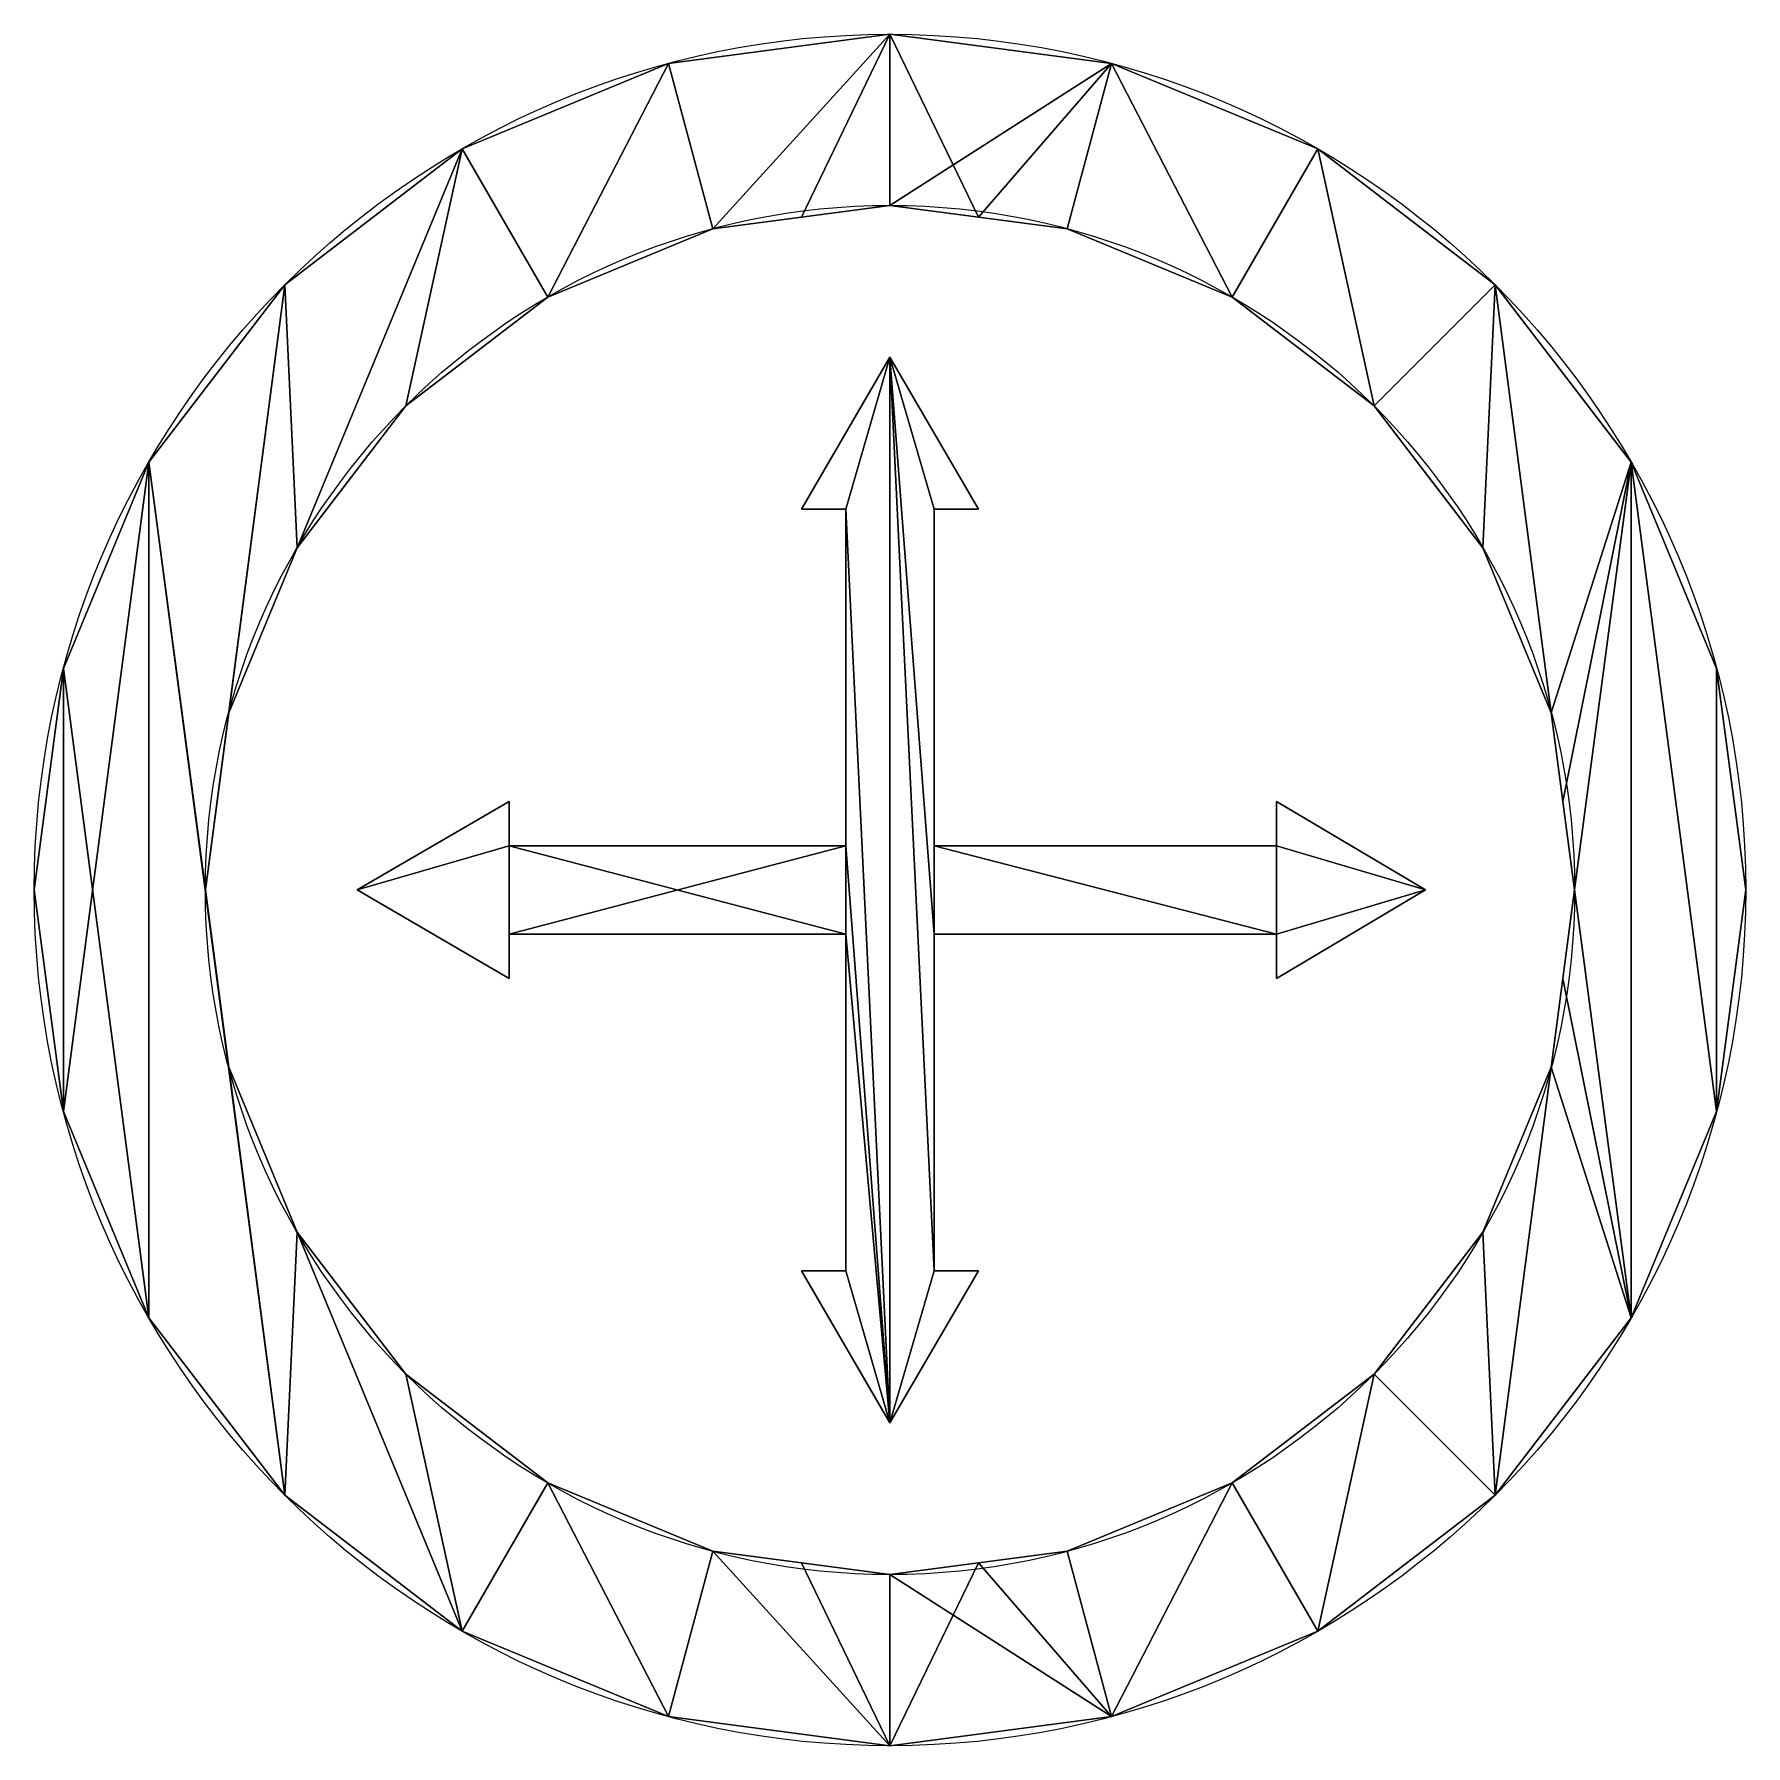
# Model space of a CAD drawing. Extents: x -2.1 to 1.9, y -1.79 to 2.21.
import ezdxf

# ---------------------------------------------------------------- set-up
doc = ezdxf.new("R2010")
doc.units = 0
doc.layers.get('0').update_dxf_attribs({"color": 13, "linetype": 'CONTINUOUS'})

msp = doc.modelspace()

# ---------------------------------------------------------------- linework, layer by layer
for p, q in [((-0.1016, 2.2098), (-0.1016, 2.2098, 0.3)), ((-0.6192, 2.1416), (-0.6192, 2.1416, 0.3)), ((0.4161, 2.1416), (0.4161, 2.1416, 0.3)), ((-1.1016, 1.9418), (-1.1016, 1.9418, 0.3)), ((0.8984, 1.9418), (0.8984, 1.9418, 0.3)), ((-0.1016, 1.8098, 0.3), (-0.1016, 1.8098)), ((-0.3086, 1.7825, 0.3), (-0.3086, 1.7825)), ((0.1055, 1.7825, 0.3), (0.1055, 1.7825)), ((-0.5157, 1.7553, 0.3), (-0.5157, 1.7553)), ((0.3125, 1.7553, 0.3), (0.3125, 1.7553)), ((-1.5158, 1.624), (-1.5158, 1.624, 0.3)), ((1.3126, 1.624), (1.3126, 1.624, 0.3)), ((-0.9016, 1.5954, 0.3), (-0.9016, 1.5954)), ((0.6984, 1.5954, 0.3), (0.6984, 1.5954)), ((-0.1016, 1.4547, 0.3), (-0.3086, 1.0997, 0.3)), ((-0.1016, 1.4547), (-0.3086, 1.0997)), ((0.1055, 1.0997, 0.3), (-0.1016, 1.4547, 0.3)), ((0.1055, 1.0997), (-0.1016, 1.4547)), ((-0.1016, 1.4547, 0.3), (-0.1016, 1.4547)), ((-1.2329, 1.3412, 0.3), (-1.2329, 1.3412)), ((1.0298, 1.3412, 0.3), (1.0298, 1.3412)), ((-1.8336, 1.2098), (-1.8336, 1.2098, 0.3)), ((1.6305, 1.2098), (1.6305, 1.2098, 0.3)), ((-0.3086, 1.0997, 0.3), (-0.2051, 1.0997, 0.3)), ((-0.3086, 1.0997), (-0.2051, 1.0997)), ((-0.3086, 1.0997, 0.3), (-0.3086, 1.0997)), ((-0.2051, 1.0997, 0.3), (-0.2051, 0.3133, 0.3)), ((-0.2051, 1.0997), (-0.2051, 0.3133)), ((-0.2051, 1.0997, 0.3), (-0.2051, 1.0997)), ((0.002, 1.0997, 0.3), (0.1055, 1.0997, 0.3)), ((0.002, 0.3133, 0.3), (0.002, 1.0997, 0.3)), ((0.002, 1.0997), (0.1055, 1.0997)), ((0.002, 0.3133), (0.002, 1.0997)), ((0.002, 1.0997, 0.3), (0.002, 1.0997)), ((0.1055, 1.0997, 0.3), (0.1055, 1.0997)), ((-1.4872, 1.0098, 0.3), (-1.4872, 1.0098)), ((1.2841, 1.0098, 0.3), (1.2841, 1.0098)), ((-2.0334, 0.7274), (-2.0334, 0.7274, 0.3)), ((1.8303, 0.7274), (1.8303, 0.7274, 0.3)), ((-1.647, 0.6239, 0.3), (-1.647, 0.6239)), ((1.4439, 0.6239, 0.3), (1.4439, 0.6239)), ((-1.6743, 0.4168, 0.3), (-1.6743, 0.4168)), ((-1.3465, 0.2098, 0.3), (-0.9915, 0.4168, 0.3)), ((-1.3465, 0.2098), (-0.9915, 0.4168)), ((-0.9915, 0.4168, 0.3), (-0.9915, 0.3133, 0.3)), ((-0.9915, 0.4168), (-0.9915, 0.3133)), ((-0.9915, 0.4168, 0.3), (-0.9915, 0.4168)), ((1.1502, 0.2098, 0.3), (0.802, 0.4168, 0.3)), ((0.802, 0.3133, 0.3), (0.802, 0.4168, 0.3)), ((0.802, 0.3133), (0.802, 0.4168)), ((1.1502, 0.2098), (0.802, 0.4168)), ((0.802, 0.4168, 0.3), (0.802, 0.4168)), ((1.4712, 0.4168, 0.3), (1.4712, 0.4168)), ((-0.9915, 0.3133, 0.3), (-0.2051, 0.3133, 0.3)), ((-0.9915, 0.3133), (-0.2051, 0.3133)), ((-0.9915, 0.3133, 0.3), (-0.9915, 0.3133)), ((-0.2051, 0.3133, 0.3), (-0.2051, 0.3133)), ((0.002, 0.3133, 0.3), (0.802, 0.3133, 0.3)), ((0.002, 0.3133), (0.802, 0.3133)), ((0.002, 0.3133, 0.3), (0.002, 0.3133)), ((0.802, 0.3133, 0.3), (0.802, 0.3133)), ((-2.1016, 0.2098), (-2.1016, 0.2098, 0.3)), ((-1.7016, 0.2098, 0.3), (-1.7016, 0.2098)), ((-1.3465, 0.2098, 0.3), (-0.9915, 0.0027, 0.3)), ((-1.3465, 0.2098), (-0.9915, 0.0027)), ((-1.3465, 0.2098, 0.3), (-1.3465, 0.2098)), ((0.802, 0.0027, 0.3), (1.1502, 0.2098, 0.3)), ((0.802, 0.0027), (1.1502, 0.2098)), ((1.1502, 0.2098, 0.3), (1.1502, 0.2098)), ((1.4984, 0.2098, 0.3), (1.4984, 0.2098)), ((1.8984, 0.2098), (1.8984, 0.2098, 0.3)), ((-0.9915, 0.1063, 0.3), (-0.9915, 0.0027, 0.3)), ((-0.2051, 0.1063, 0.3), (-0.9915, 0.1063, 0.3)), ((-0.2051, 0.1063), (-0.9915, 0.1063)), ((-0.9915, 0.1063), (-0.9915, 0.0027)), ((-0.9915, 0.1063, 0.3), (-0.9915, 0.1063)), ((-0.2051, 0.1063, 0.3), (-0.2051, -0.6801, 0.3)), ((-0.2051, 0.1063), (-0.2051, -0.6801)), ((-0.2051, 0.1063, 0.3), (-0.2051, 0.1063)), ((0.802, 0.1063, 0.3), (0.002, 0.1063, 0.3)), ((0.002, -0.6801, 0.3), (0.002, 0.1063, 0.3)), ((0.802, 0.1063), (0.002, 0.1063)), ((0.002, -0.6801), (0.002, 0.1063)), ((0.002, 0.1063, 0.3), (0.002, 0.1063)), ((0.802, 0.1063, 0.3), (0.802, 0.0027, 0.3)), ((0.802, 0.1063), (0.802, 0.0027)), ((0.802, 0.1063, 0.3), (0.802, 0.1063)), ((-1.6743, 0.0027, 0.3), (-1.6743, 0.0027)), ((-0.9915, 0.0027, 0.3), (-0.9915, 0.0027)), ((0.802, 0.0027, 0.3), (0.802, 0.0027)), ((1.4712, 0.0027, 0.3), (1.4712, 0.0027)), ((-1.647, -0.2043, 0.3), (-1.647, -0.2043)), ((1.4439, -0.2043, 0.3), (1.4439, -0.2043)), ((-2.0334, -0.3078), (-2.0334, -0.3078, 0.3)), ((1.8303, -0.3078), (1.8303, -0.3078, 0.3)), ((-1.4872, -0.5902, 0.3), (-1.4872, -0.5902)), ((1.2841, -0.5902, 0.3), (1.2841, -0.5902)), ((-0.3086, -0.6801, 0.3), (-0.2051, -0.6801, 0.3)), ((-0.3086, -0.6801, 0.3), (-0.1016, -1.0352, 0.3)), ((-0.3086, -0.6801), (-0.1016, -1.0352)), ((-0.3086, -0.6801), (-0.2051, -0.6801)), ((-0.3086, -0.6801, 0.3), (-0.3086, -0.6801)), ((-0.2051, -0.6801, 0.3), (-0.2051, -0.6801)), ((0.1055, -0.6801, 0.3), (-0.1016, -1.0352, 0.3)), ((0.1055, -0.6801), (-0.1016, -1.0352)), ((0.002, -0.6801, 0.3), (0.1055, -0.6801, 0.3)), ((0.002, -0.6801), (0.1055, -0.6801)), ((0.002, -0.6801, 0.3), (0.002, -0.6801)), ((0.1055, -0.6801, 0.3), (0.1055, -0.6801)), ((-1.8336, -0.7902), (-1.8336, -0.7902, 0.3)), ((1.6305, -0.7902), (1.6305, -0.7902, 0.3)), ((-1.2329, -0.9216, 0.3), (-1.2329, -0.9216)), ((1.0298, -0.9216, 0.3), (1.0298, -0.9216)), ((-0.1016, -1.0352, 0.3), (-0.1016, -1.0352)), ((-0.9016, -1.1758, 0.3), (-0.9016, -1.1758)), ((0.6984, -1.1758, 0.3), (0.6984, -1.1758)), ((-1.5158, -1.2044), (-1.5158, -1.2044, 0.3)), ((1.3126, -1.2044), (1.3126, -1.2044, 0.3)), ((-0.5157, -1.3357, 0.3), (-0.5157, -1.3357)), ((0.3125, -1.3357, 0.3), (0.3125, -1.3357)), ((-0.3086, -1.3629, 0.3), (-0.3086, -1.3629)), ((-0.1016, -1.3902, 0.3), (-0.1016, -1.3902)), ((0.1055, -1.3629, 0.3), (0.1055, -1.3629)), ((-1.1016, -1.5223), (-1.1016, -1.5223, 0.3)), ((0.8984, -1.5223), (0.8984, -1.5223, 0.3)), ((-0.6192, -1.7221), (-0.6192, -1.7221, 0.3)), ((0.4161, -1.7221), (0.4161, -1.7221, 0.3)), ((-0.1016, -1.7902), (-0.1016, -1.7902, 0.3))]:
    msp.add_line(p, q)
for centre, radius in [((-0.1016, 0.2098), 2), ((-0.1016, 0.2098, 0.3), 2), ((-0.1016, 0.2098, 0.3), 1.6), ((-0.1016, 0.2098), 1.6)]:
    msp.add_circle(centre, radius)

# ---------------------------------------------------------------- meshes
mesh = msp.add_polyface()
corners = [(-1.5158, 1.624), (-1.7016, 0.2098), (-1.8336, 1.2098), (-1.6743, 0.4168), (-1.647, 0.6239), (-1.4872, 1.0098), (-1.1016, 1.9418), (-1.2329, 1.3412), (-0.9016, 1.5954), (-0.6192, 2.1416), (-0.5157, 1.7553), (-0.1016, 2.2098), (-0.3086, 1.7825), (-0.1016, 1.8098), (0.4161, 2.1416), (0.1055, 1.7825), (0.3125, 1.7553), (0.6984, 1.5954), (0.8984, 1.9418), (1.0298, 1.3412), (1.3126, 1.624), (1.2841, 1.0098), (1.4439, 0.6239), (1.6305, 1.2098), (1.4712, 0.4168), (1.4984, 0.2098), (1.6305, -0.7902), (1.8303, -0.3078), (1.8303, 0.7274), (1.8984, 0.2098), (-2.0334, 0.7274), (-2.0334, -0.3078), (-2.1016, 0.2098), (-1.8336, -0.7902), (-1.5158, -1.2044), (-1.6743, 0.0027), (-1.647, -0.2043), (-1.4872, -0.5902), (-1.1016, -1.5223), (-1.2329, -0.9216), (-0.9016, -1.1758), (-0.6192, -1.7221), (-0.5157, -1.3357), (-0.1016, -1.7902), (-0.3086, -1.3629), (-0.1016, -1.3902), (0.1055, -1.3629), (0.4161, -1.7221), (0.3125, -1.3357), (0.6984, -1.1758), (0.8984, -1.5223), (1.0298, -0.9216), (1.3126, -1.2044), (1.2841, -0.5902), (1.4439, -0.2043), (1.4712, 0.0027)]
mesh.append_faces([[corners[k] for k in face] for face in [(27, 28, 29), (30, 31, 32)]], dxfattribs={"vtx0": -1})
mesh.append_faces([[corners[k] for k in face] for face in [(0, 1, 2), (1, 0, 3), (3, 0, 4), (4, 0, 5), (5, 6, 7), (7, 6, 8), (8, 9, 10), (10, 11, 12), (12, 11, 13), (13, 14, 15), (15, 14, 16), (16, 14, 17), (17, 18, 19), (19, 20, 21), (21, 20, 22), (22, 23, 24), (24, 23, 25), (26, 23, 27), (31, 2, 33), (33, 2, 34), (34, 37, 38), (38, 40, 41), (41, 42, 43), (43, 46, 47), (47, 49, 50), (50, 51, 52), (52, 54, 26)]], dxfattribs={"vtx0": -1, "vtx1": -1})
mesh.append_faces([[corners[k] for k in face] for face in [(25, 23, 26), (34, 2, 1)]], dxfattribs={"vtx0": -1, "vtx1": -1, "vtx2": -1})
mesh.append_faces([[corners[k] for k in face] for face in [(5, 0, 6), (8, 6, 9), (10, 9, 11), (13, 11, 14), (17, 14, 18), (19, 18, 20), (22, 20, 23), (27, 23, 28), (31, 30, 2), (34, 1, 35), (34, 35, 36), (34, 36, 37), (38, 37, 39), (38, 39, 40), (41, 40, 42), (43, 42, 44), (43, 44, 45), (43, 45, 46), (47, 46, 48), (47, 48, 49), (50, 49, 51), (52, 51, 53), (52, 53, 54), (26, 54, 55), (26, 55, 25)]], dxfattribs={"vtx0": -1, "vtx2": -1})
mesh = msp.add_polyface()
corners = [(-2.0334, -0.3078, 0.3), (-2.0334, 0.7274, 0.3), (-2.1016, 0.2098, 0.3), (-1.8336, -0.7902, 0.3), (-1.8336, 1.2098, 0.3), (-1.5158, -1.2044, 0.3), (-1.7016, 0.2098, 0.3), (-1.6743, 0.0027, 0.3), (-1.647, -0.2043, 0.3), (-1.4872, -0.5902, 0.3), (-1.1016, -1.5223, 0.3), (-1.2329, -0.9216, 0.3), (-0.9016, -1.1758, 0.3), (-0.6192, -1.7221, 0.3), (-0.5157, -1.3357, 0.3), (-0.1016, -1.7902, 0.3), (-0.3086, -1.3629, 0.3), (-0.1016, -1.3902, 0.3), (0.4161, -1.7221, 0.3), (0.1055, -1.3629, 0.3), (0.3125, -1.3357, 0.3), (0.6984, -1.1758, 0.3), (0.8984, -1.5223, 0.3), (1.0298, -0.9216, 0.3), (1.3126, -1.2044, 0.3), (1.2841, -0.5902, 0.3), (1.4439, -0.2043, 0.3), (1.6305, -0.7902, 0.3), (1.4712, 0.0027, 0.3), (1.4984, 0.2098, 0.3), (-1.5158, 1.624, 0.3), (-1.6743, 0.4168, 0.3), (-1.647, 0.6239, 0.3), (-1.4872, 1.0098, 0.3), (-1.1016, 1.9418, 0.3), (-1.2329, 1.3412, 0.3), (-0.9016, 1.5954, 0.3), (-0.6192, 2.1416, 0.3), (-0.5157, 1.7553, 0.3), (-0.1016, 2.2098, 0.3), (-0.3086, 1.7825, 0.3), (-0.1016, 1.8098, 0.3), (0.1055, 1.7825, 0.3), (0.4161, 2.1416, 0.3), (0.3125, 1.7553, 0.3), (0.6984, 1.5954, 0.3), (0.8984, 1.9418, 0.3), (1.0298, 1.3412, 0.3), (1.3126, 1.624, 0.3), (1.2841, 1.0098, 0.3), (1.4439, 0.6239, 0.3), (1.6305, 1.2098, 0.3), (1.4712, 0.4168, 0.3), (1.8303, -0.3078, 0.3), (1.8303, 0.7274, 0.3), (1.8984, 0.2098, 0.3)]
mesh.append_faces([[corners[k] for k in face] for face in [(0, 1, 2), (54, 53, 55)]], dxfattribs={"vtx0": -1})
mesh.append_faces([[corners[k] for k in face] for face in [(1, 3, 4), (6, 5, 7), (7, 5, 8), (8, 5, 9), (9, 10, 11), (11, 10, 12), (12, 13, 14), (14, 15, 16), (16, 15, 17), (17, 18, 19), (19, 18, 20), (20, 18, 21), (21, 22, 23), (23, 24, 25), (25, 24, 26), (26, 27, 28), (28, 27, 29), (30, 33, 34), (34, 36, 37), (37, 38, 39), (39, 42, 43), (43, 45, 46), (46, 47, 48), (48, 50, 51), (51, 53, 54)]], dxfattribs={"vtx0": -1, "vtx1": -1})
mesh.append_faces([[corners[k] for k in face] for face in [(4, 5, 6), (51, 29, 27)]], dxfattribs={"vtx0": -1, "vtx1": -1, "vtx2": -1})
mesh.append_faces([[corners[k] for k in face] for face in [(1, 0, 3), (4, 3, 5), (9, 5, 10), (12, 10, 13), (14, 13, 15), (17, 15, 18), (21, 18, 22), (23, 22, 24), (26, 24, 27), (6, 30, 4), (30, 6, 31), (30, 31, 32), (30, 32, 33), (34, 33, 35), (34, 35, 36), (37, 36, 38), (39, 38, 40), (39, 40, 41), (39, 41, 42), (43, 42, 44), (43, 44, 45), (46, 45, 47), (48, 47, 49), (48, 49, 50), (51, 50, 52), (51, 52, 29), (51, 27, 53)]], dxfattribs={"vtx0": -1, "vtx2": -1})
mesh = msp.add_polyface()
corners = [(-0.6192, 2.1416, 0.3), (-0.1016, 2.2098), (-0.6192, 2.1416), (-0.1016, 2.2098, 0.3)]
mesh.append_faces([[corners[k] for k in face] for face in [(0, 1, 2), (1, 0, 3)]], dxfattribs={"vtx0": -1})
mesh = msp.add_polyface()
corners = [(-0.1016, 2.2098, 0.3), (0.4161, 2.1416), (-0.1016, 2.2098), (0.4161, 2.1416, 0.3)]
mesh.append_faces([[corners[k] for k in face] for face in [(0, 1, 2), (1, 0, 3)]], dxfattribs={"vtx0": -1})
mesh = msp.add_polyface()
corners = [(-1.1016, 1.9418, 0.3), (-0.6192, 2.1416), (-1.1016, 1.9418), (-0.6192, 2.1416, 0.3)]
mesh.append_faces([[corners[k] for k in face] for face in [(0, 1, 2), (1, 0, 3)]], dxfattribs={"vtx0": -1})
mesh = msp.add_polyface()
corners = [(0.4161, 2.1416, 0.3), (0.8984, 1.9418), (0.4161, 2.1416), (0.8984, 1.9418, 0.3)]
mesh.append_faces([[corners[k] for k in face] for face in [(0, 1, 2), (1, 0, 3)]], dxfattribs={"vtx0": -1})
mesh = msp.add_polyface()
corners = [(-1.5158, 1.624, 0.3), (-1.1016, 1.9418), (-1.5158, 1.624), (-1.1016, 1.9418, 0.3)]
mesh.append_faces([[corners[k] for k in face] for face in [(0, 1, 2), (1, 0, 3)]], dxfattribs={"vtx0": -1})
mesh = msp.add_polyface()
corners = [(0.8984, 1.9418, 0.3), (1.3126, 1.624), (0.8984, 1.9418), (1.3126, 1.624, 0.3)]
mesh.append_faces([[corners[k] for k in face] for face in [(0, 1, 2), (1, 0, 3)]], dxfattribs={"vtx0": -1})
mesh = msp.add_polyface()
corners = [(-0.1016, 1.8098, 0.3), (-0.3086, 1.7825), (-0.1016, 1.8098), (-0.3086, 1.7825, 0.3)]
mesh.append_faces([[corners[k] for k in face] for face in [(0, 1, 2), (1, 0, 3)]], dxfattribs={"vtx0": -1})
mesh = msp.add_polyface()
corners = [(0.1055, 1.7825, 0.3), (-0.1016, 1.8098), (0.1055, 1.7825), (-0.1016, 1.8098, 0.3)]
mesh.append_faces([[corners[k] for k in face] for face in [(0, 1, 2), (1, 0, 3)]], dxfattribs={"vtx0": -1})
mesh = msp.add_polyface()
corners = [(-0.3086, 1.7825, 0.3), (-0.5157, 1.7553), (-0.3086, 1.7825), (-0.5157, 1.7553, 0.3)]
mesh.append_faces([[corners[k] for k in face] for face in [(0, 1, 2), (1, 0, 3)]], dxfattribs={"vtx0": -1})
mesh = msp.add_polyface()
corners = [(0.3125, 1.7553, 0.3), (0.1055, 1.7825), (0.3125, 1.7553), (0.1055, 1.7825, 0.3)]
mesh.append_faces([[corners[k] for k in face] for face in [(0, 1, 2), (1, 0, 3)]], dxfattribs={"vtx0": -1})
mesh = msp.add_polyface()
corners = [(-0.5157, 1.7553, 0.3), (-0.9016, 1.5954), (-0.5157, 1.7553), (-0.9016, 1.5954, 0.3)]
mesh.append_faces([[corners[k] for k in face] for face in [(0, 1, 2), (1, 0, 3)]], dxfattribs={"vtx0": -1})
mesh = msp.add_polyface()
corners = [(0.6984, 1.5954, 0.3), (0.3125, 1.7553), (0.6984, 1.5954), (0.3125, 1.7553, 0.3)]
mesh.append_faces([[corners[k] for k in face] for face in [(0, 1, 2), (1, 0, 3)]], dxfattribs={"vtx0": -1})
mesh = msp.add_polyface()
corners = [(-1.5158, 1.624, 0.3), (-1.8336, 1.2098), (-1.8336, 1.2098, 0.3), (-1.5158, 1.624)]
mesh.append_faces([[corners[k] for k in face] for face in [(0, 1, 2), (1, 0, 3)]], dxfattribs={"vtx0": -1})
mesh = msp.add_polyface()
corners = [(1.3126, 1.624), (1.6305, 1.2098, 0.3), (1.6305, 1.2098), (1.3126, 1.624, 0.3)]
mesh.append_faces([[corners[k] for k in face] for face in [(0, 1, 2), (1, 0, 3)]], dxfattribs={"vtx0": -1})
mesh = msp.add_polyface()
corners = [(-0.9016, 1.5954, 0.3), (-1.2329, 1.3412), (-0.9016, 1.5954), (-1.2329, 1.3412, 0.3)]
mesh.append_faces([[corners[k] for k in face] for face in [(0, 1, 2), (1, 0, 3)]], dxfattribs={"vtx0": -1})
mesh = msp.add_polyface()
corners = [(1.0298, 1.3412, 0.3), (0.6984, 1.5954), (1.0298, 1.3412), (0.6984, 1.5954, 0.3)]
mesh.append_faces([[corners[k] for k in face] for face in [(0, 1, 2), (1, 0, 3)]], dxfattribs={"vtx0": -1})
mesh = msp.add_polyface()
corners = [(-1.3465, 0.2098, 0.3), (-0.9915, 0.3133, 0.3), (-0.9915, 0.4168, 0.3), (-0.9915, 0.0027, 0.3), (-0.9915, 0.1063, 0.3), (-0.1016, -1.0352, 0.3), (-0.2051, -0.6801, 0.3), (-0.3086, -0.6801, 0.3), (-0.2051, 0.1063, 0.3), (-0.2051, 0.3133, 0.3), (-0.2051, 1.0997, 0.3), (1.1502, 0.2098, 0.3), (0.802, 0.1063, 0.3), (0.802, 0.0027, 0.3), (0.802, 0.3133, 0.3), (0.802, 0.4168, 0.3), (0.002, 0.3133, 0.3), (0.002, 0.1063, 0.3), (-0.1016, 1.4547, 0.3), (0.002, 1.0997, 0.3), (0.1055, 1.0997, 0.3), (0.002, -0.6801, 0.3), (-0.3086, 1.0997, 0.3), (0.1055, -0.6801, 0.3)]
mesh.append_faces([[corners[k] for k in face] for face in [(0, 1, 2), (5, 6, 7), (11, 12, 13), (14, 11, 15), (18, 19, 20), (10, 18, 22), (21, 5, 23)]], dxfattribs={"vtx0": -1})
mesh.append_faces([[corners[k] for k in face] for face in [(6, 5, 8), (9, 5, 10), (12, 16, 17), (16, 12, 14), (17, 18, 21), (19, 17, 16), (8, 1, 4), (1, 8, 9)]], dxfattribs={"vtx0": -1, "vtx1": -1})
mesh.append_faces([[corners[k] for k in face] for face in [(8, 5, 9), (12, 11, 14), (19, 18, 17), (18, 10, 5), (18, 5, 21)]], dxfattribs={"vtx0": -1, "vtx1": -1, "vtx2": -1})
mesh.append_faces([[corners[k] for k in face] for face in [(1, 0, 3), (1, 3, 4)]], dxfattribs={"vtx0": -1, "vtx2": -1})
mesh = msp.add_polyface()
corners = [(-1.3465, 0.2098), (-0.9915, 0.3133), (-0.9915, 0.0027), (-0.9915, 0.4168), (-0.1016, 1.4547), (0.002, 0.1063), (0.002, -0.6801), (0.002, 1.0997), (0.1055, 1.0997), (0.002, 0.3133), (1.1502, 0.2098), (0.802, 0.3133), (0.802, 0.4168), (0.802, 0.1063), (0.802, 0.0027), (-0.9915, 0.1063), (-0.2051, 0.3133), (-0.2051, 0.1063), (-0.2051, 1.0997), (-0.3086, 1.0997), (-0.1016, -1.0352), (0.1055, -0.6801), (-0.2051, -0.6801), (-0.3086, -0.6801)]
mesh.append_faces([[corners[k] for k in face] for face in [(1, 0, 3), (7, 4, 8), (10, 11, 12), (13, 10, 14), (4, 18, 19), (20, 6, 21), (22, 20, 23)]], dxfattribs={"vtx0": -1})
mesh.append_faces([[corners[k] for k in face] for face in [(0, 1, 2), (15, 16, 17)]], dxfattribs={"vtx0": -1, "vtx1": -1})
mesh.append_faces([[corners[k] for k in face] for face in [(5, 4, 7), (11, 10, 13), (18, 4, 20), (20, 4, 6), (20, 17, 16)]], dxfattribs={"vtx0": -1, "vtx1": -1, "vtx2": -1})
mesh.append_faces([[corners[k] for k in face] for face in [(4, 5, 6), (5, 7, 9), (9, 13, 5), (13, 9, 11), (1, 15, 2), (15, 1, 16), (20, 22, 17), (20, 16, 18)]], dxfattribs={"vtx0": -1, "vtx2": -1})
mesh = msp.add_polyface()
corners = [(-0.1016, 1.4547, 0.3), (-0.3086, 1.0997), (-0.3086, 1.0997, 0.3), (-0.1016, 1.4547)]
mesh.append_faces([[corners[k] for k in face] for face in [(0, 1, 2), (1, 0, 3)]], dxfattribs={"vtx0": -1})
mesh = msp.add_polyface()
corners = [(-0.1016, 1.4547), (0.1055, 1.0997, 0.3), (0.1055, 1.0997), (-0.1016, 1.4547, 0.3)]
mesh.append_faces([[corners[k] for k in face] for face in [(0, 1, 2), (1, 0, 3)]], dxfattribs={"vtx0": -1})
mesh = msp.add_polyface()
corners = [(-1.2329, 1.3412), (-1.4872, 1.0098, 0.3), (-1.4872, 1.0098), (-1.2329, 1.3412, 0.3)]
mesh.append_faces([[corners[k] for k in face] for face in [(0, 1, 2), (1, 0, 3)]], dxfattribs={"vtx0": -1})
mesh = msp.add_polyface()
corners = [(1.0298, 1.3412, 0.3), (1.2841, 1.0098), (1.2841, 1.0098, 0.3), (1.0298, 1.3412)]
mesh.append_faces([[corners[k] for k in face] for face in [(0, 1, 2), (1, 0, 3)]], dxfattribs={"vtx0": -1})
mesh = msp.add_polyface()
corners = [(-1.8336, 1.2098, 0.3), (-2.0334, 0.7274), (-2.0334, 0.7274, 0.3), (-1.8336, 1.2098)]
mesh.append_faces([[corners[k] for k in face] for face in [(0, 1, 2), (1, 0, 3)]], dxfattribs={"vtx0": -1})
mesh = msp.add_polyface()
corners = [(1.6305, 1.2098), (1.8303, 0.7274, 0.3), (1.8303, 0.7274), (1.6305, 1.2098, 0.3)]
mesh.append_faces([[corners[k] for k in face] for face in [(0, 1, 2), (1, 0, 3)]], dxfattribs={"vtx0": -1})
mesh = msp.add_polyface()
corners = [(-0.2051, 1.0997, 0.3), (-0.3086, 1.0997), (-0.2051, 1.0997), (-0.3086, 1.0997, 0.3)]
mesh.append_faces([[corners[k] for k in face] for face in [(0, 1, 2), (1, 0, 3)]], dxfattribs={"vtx0": -1})
mesh = msp.add_polyface()
corners = [(-0.2051, 1.0997, 0.3), (-0.2051, 0.3133), (-0.2051, 0.3133, 0.3), (-0.2051, 1.0997)]
mesh.append_faces([[corners[k] for k in face] for face in [(0, 1, 2), (1, 0, 3)]], dxfattribs={"vtx0": -1})
mesh = msp.add_polyface()
corners = [(0.1055, 1.0997, 0.3), (0.002, 1.0997), (0.1055, 1.0997), (0.002, 1.0997, 0.3)]
mesh.append_faces([[corners[k] for k in face] for face in [(0, 1, 2), (1, 0, 3)]], dxfattribs={"vtx0": -1})
mesh = msp.add_polyface()
corners = [(0.002, 1.0997), (0.002, 0.3133, 0.3), (0.002, 0.3133), (0.002, 1.0997, 0.3)]
mesh.append_faces([[corners[k] for k in face] for face in [(0, 1, 2), (1, 0, 3)]], dxfattribs={"vtx0": -1})
mesh = msp.add_polyface()
corners = [(-1.4872, 1.0098), (-1.647, 0.6239, 0.3), (-1.647, 0.6239), (-1.4872, 1.0098, 0.3)]
mesh.append_faces([[corners[k] for k in face] for face in [(0, 1, 2), (1, 0, 3)]], dxfattribs={"vtx0": -1})
mesh = msp.add_polyface()
corners = [(1.2841, 1.0098, 0.3), (1.4439, 0.6239), (1.4439, 0.6239, 0.3), (1.2841, 1.0098)]
mesh.append_faces([[corners[k] for k in face] for face in [(0, 1, 2), (1, 0, 3)]], dxfattribs={"vtx0": -1})
mesh = msp.add_polyface()
corners = [(-2.0334, 0.7274, 0.3), (-2.1016, 0.2098), (-2.1016, 0.2098, 0.3), (-2.0334, 0.7274)]
mesh.append_faces([[corners[k] for k in face] for face in [(0, 1, 2), (1, 0, 3)]], dxfattribs={"vtx0": -1})
mesh = msp.add_polyface()
corners = [(1.8303, 0.7274), (1.8984, 0.2098, 0.3), (1.8984, 0.2098), (1.8303, 0.7274, 0.3)]
mesh.append_faces([[corners[k] for k in face] for face in [(0, 1, 2), (1, 0, 3)]], dxfattribs={"vtx0": -1})
mesh = msp.add_polyface()
corners = [(-1.647, 0.6239), (-1.6743, 0.4168, 0.3), (-1.6743, 0.4168), (-1.647, 0.6239, 0.3)]
mesh.append_faces([[corners[k] for k in face] for face in [(0, 1, 2), (1, 0, 3)]], dxfattribs={"vtx0": -1})
mesh = msp.add_polyface()
corners = [(1.4439, 0.6239, 0.3), (1.4712, 0.4168), (1.4712, 0.4168, 0.3), (1.4439, 0.6239)]
mesh.append_faces([[corners[k] for k in face] for face in [(0, 1, 2), (1, 0, 3)]], dxfattribs={"vtx0": -1})
mesh = msp.add_polyface()
corners = [(-1.6743, 0.4168), (-1.7016, 0.2098, 0.3), (-1.7016, 0.2098), (-1.6743, 0.4168, 0.3)]
mesh.append_faces([[corners[k] for k in face] for face in [(0, 1, 2), (1, 0, 3)]], dxfattribs={"vtx0": -1})
mesh = msp.add_polyface()
corners = [(-1.3465, 0.2098, 0.3), (-0.9915, 0.4168), (-1.3465, 0.2098), (-0.9915, 0.4168, 0.3)]
mesh.append_faces([[corners[k] for k in face] for face in [(0, 1, 2), (1, 0, 3)]], dxfattribs={"vtx0": -1})
mesh = msp.add_polyface()
corners = [(-0.9915, 0.4168), (-0.9915, 0.3133, 0.3), (-0.9915, 0.3133), (-0.9915, 0.4168, 0.3)]
mesh.append_faces([[corners[k] for k in face] for face in [(0, 1, 2), (1, 0, 3)]], dxfattribs={"vtx0": -1})
mesh = msp.add_polyface()
corners = [(0.802, 0.4168, 0.3), (0.802, 0.3133), (0.802, 0.3133, 0.3), (0.802, 0.4168)]
mesh.append_faces([[corners[k] for k in face] for face in [(0, 1, 2), (1, 0, 3)]], dxfattribs={"vtx0": -1})
mesh = msp.add_polyface()
corners = [(0.802, 0.4168, 0.3), (1.1502, 0.2098), (0.802, 0.4168), (1.1502, 0.2098, 0.3)]
mesh.append_faces([[corners[k] for k in face] for face in [(0, 1, 2), (1, 0, 3)]], dxfattribs={"vtx0": -1})
mesh = msp.add_polyface()
corners = [(1.4712, 0.4168, 0.3), (1.4984, 0.2098), (1.4984, 0.2098, 0.3), (1.4712, 0.4168)]
mesh.append_faces([[corners[k] for k in face] for face in [(0, 1, 2), (1, 0, 3)]], dxfattribs={"vtx0": -1})
mesh = msp.add_polyface()
corners = [(-0.9915, 0.3133, 0.3), (-0.2051, 0.3133), (-0.9915, 0.3133), (-0.2051, 0.3133, 0.3)]
mesh.append_faces([[corners[k] for k in face] for face in [(0, 1, 2), (1, 0, 3)]], dxfattribs={"vtx0": -1})
mesh = msp.add_polyface()
corners = [(0.002, 0.3133, 0.3), (0.802, 0.3133), (0.002, 0.3133), (0.802, 0.3133, 0.3)]
mesh.append_faces([[corners[k] for k in face] for face in [(0, 1, 2), (1, 0, 3)]], dxfattribs={"vtx0": -1})
mesh = msp.add_polyface()
corners = [(-2.1016, 0.2098, 0.3), (-2.0334, -0.3078), (-2.0334, -0.3078, 0.3), (-2.1016, 0.2098)]
mesh.append_faces([[corners[k] for k in face] for face in [(0, 1, 2), (1, 0, 3)]], dxfattribs={"vtx0": -1})
mesh = msp.add_polyface()
corners = [(-1.7016, 0.2098), (-1.6743, 0.0027, 0.3), (-1.6743, 0.0027), (-1.7016, 0.2098, 0.3)]
mesh.append_faces([[corners[k] for k in face] for face in [(0, 1, 2), (1, 0, 3)]], dxfattribs={"vtx0": -1})
mesh = msp.add_polyface()
corners = [(-0.9915, 0.0027, 0.3), (-1.3465, 0.2098), (-0.9915, 0.0027), (-1.3465, 0.2098, 0.3)]
mesh.append_faces([[corners[k] for k in face] for face in [(0, 1, 2), (1, 0, 3)]], dxfattribs={"vtx0": -1})
mesh = msp.add_polyface()
corners = [(1.1502, 0.2098, 0.3), (0.802, 0.0027), (1.1502, 0.2098), (0.802, 0.0027, 0.3)]
mesh.append_faces([[corners[k] for k in face] for face in [(0, 1, 2), (1, 0, 3)]], dxfattribs={"vtx0": -1})
mesh = msp.add_polyface()
corners = [(1.4984, 0.2098, 0.3), (1.4712, 0.0027), (1.4712, 0.0027, 0.3), (1.4984, 0.2098)]
mesh.append_faces([[corners[k] for k in face] for face in [(0, 1, 2), (1, 0, 3)]], dxfattribs={"vtx0": -1})
mesh = msp.add_polyface()
corners = [(1.8984, 0.2098), (1.8303, -0.3078, 0.3), (1.8303, -0.3078), (1.8984, 0.2098, 0.3)]
mesh.append_faces([[corners[k] for k in face] for face in [(0, 1, 2), (1, 0, 3)]], dxfattribs={"vtx0": -1})
mesh = msp.add_polyface()
corners = [(-0.2051, 0.1063, 0.3), (-0.9915, 0.1063), (-0.2051, 0.1063), (-0.9915, 0.1063, 0.3)]
mesh.append_faces([[corners[k] for k in face] for face in [(0, 1, 2), (1, 0, 3)]], dxfattribs={"vtx0": -1})
mesh = msp.add_polyface()
corners = [(-0.9915, 0.1063), (-0.9915, 0.0027, 0.3), (-0.9915, 0.0027), (-0.9915, 0.1063, 0.3)]
mesh.append_faces([[corners[k] for k in face] for face in [(0, 1, 2), (1, 0, 3)]], dxfattribs={"vtx0": -1})
mesh = msp.add_polyface()
corners = [(-0.2051, 0.1063, 0.3), (-0.2051, -0.6801), (-0.2051, -0.6801, 0.3), (-0.2051, 0.1063)]
mesh.append_faces([[corners[k] for k in face] for face in [(0, 1, 2), (1, 0, 3)]], dxfattribs={"vtx0": -1})
mesh = msp.add_polyface()
corners = [(0.802, 0.1063, 0.3), (0.002, 0.1063), (0.802, 0.1063), (0.002, 0.1063, 0.3)]
mesh.append_faces([[corners[k] for k in face] for face in [(0, 1, 2), (1, 0, 3)]], dxfattribs={"vtx0": -1})
mesh = msp.add_polyface()
corners = [(0.002, 0.1063), (0.002, -0.6801, 0.3), (0.002, -0.6801), (0.002, 0.1063, 0.3)]
mesh.append_faces([[corners[k] for k in face] for face in [(0, 1, 2), (1, 0, 3)]], dxfattribs={"vtx0": -1})
mesh = msp.add_polyface()
corners = [(0.802, 0.1063, 0.3), (0.802, 0.0027), (0.802, 0.0027, 0.3), (0.802, 0.1063)]
mesh.append_faces([[corners[k] for k in face] for face in [(0, 1, 2), (1, 0, 3)]], dxfattribs={"vtx0": -1})
mesh = msp.add_polyface()
corners = [(-1.6743, 0.0027), (-1.647, -0.2043, 0.3), (-1.647, -0.2043), (-1.6743, 0.0027, 0.3)]
mesh.append_faces([[corners[k] for k in face] for face in [(0, 1, 2), (1, 0, 3)]], dxfattribs={"vtx0": -1})
mesh = msp.add_polyface()
corners = [(1.4712, 0.0027, 0.3), (1.4439, -0.2043), (1.4439, -0.2043, 0.3), (1.4712, 0.0027)]
mesh.append_faces([[corners[k] for k in face] for face in [(0, 1, 2), (1, 0, 3)]], dxfattribs={"vtx0": -1})
mesh = msp.add_polyface()
corners = [(-1.647, -0.2043), (-1.4872, -0.5902, 0.3), (-1.4872, -0.5902), (-1.647, -0.2043, 0.3)]
mesh.append_faces([[corners[k] for k in face] for face in [(0, 1, 2), (1, 0, 3)]], dxfattribs={"vtx0": -1})
mesh = msp.add_polyface()
corners = [(1.4439, -0.2043, 0.3), (1.2841, -0.5902), (1.2841, -0.5902, 0.3), (1.4439, -0.2043)]
mesh.append_faces([[corners[k] for k in face] for face in [(0, 1, 2), (1, 0, 3)]], dxfattribs={"vtx0": -1})
mesh = msp.add_polyface()
corners = [(-2.0334, -0.3078, 0.3), (-1.8336, -0.7902), (-1.8336, -0.7902, 0.3), (-2.0334, -0.3078)]
mesh.append_faces([[corners[k] for k in face] for face in [(0, 1, 2), (1, 0, 3)]], dxfattribs={"vtx0": -1})
mesh = msp.add_polyface()
corners = [(1.8303, -0.3078), (1.6305, -0.7902, 0.3), (1.6305, -0.7902), (1.8303, -0.3078, 0.3)]
mesh.append_faces([[corners[k] for k in face] for face in [(0, 1, 2), (1, 0, 3)]], dxfattribs={"vtx0": -1})
mesh = msp.add_polyface()
corners = [(-1.4872, -0.5902), (-1.2329, -0.9216, 0.3), (-1.2329, -0.9216), (-1.4872, -0.5902, 0.3)]
mesh.append_faces([[corners[k] for k in face] for face in [(0, 1, 2), (1, 0, 3)]], dxfattribs={"vtx0": -1})
mesh = msp.add_polyface()
corners = [(1.2841, -0.5902, 0.3), (1.0298, -0.9216), (1.0298, -0.9216, 0.3), (1.2841, -0.5902)]
mesh.append_faces([[corners[k] for k in face] for face in [(0, 1, 2), (1, 0, 3)]], dxfattribs={"vtx0": -1})
mesh = msp.add_polyface()
corners = [(-0.3086, -0.6801, 0.3), (-0.1016, -1.0352), (-0.1016, -1.0352, 0.3), (-0.3086, -0.6801)]
mesh.append_faces([[corners[k] for k in face] for face in [(0, 1, 2), (1, 0, 3)]], dxfattribs={"vtx0": -1})
mesh = msp.add_polyface()
corners = [(-0.3086, -0.6801, 0.3), (-0.2051, -0.6801), (-0.3086, -0.6801), (-0.2051, -0.6801, 0.3)]
mesh.append_faces([[corners[k] for k in face] for face in [(0, 1, 2), (1, 0, 3)]], dxfattribs={"vtx0": -1})
mesh = msp.add_polyface()
corners = [(0.1055, -0.6801), (-0.1016, -1.0352, 0.3), (-0.1016, -1.0352), (0.1055, -0.6801, 0.3)]
mesh.append_faces([[corners[k] for k in face] for face in [(0, 1, 2), (1, 0, 3)]], dxfattribs={"vtx0": -1})
mesh = msp.add_polyface()
corners = [(0.002, -0.6801, 0.3), (0.1055, -0.6801), (0.002, -0.6801), (0.1055, -0.6801, 0.3)]
mesh.append_faces([[corners[k] for k in face] for face in [(0, 1, 2), (1, 0, 3)]], dxfattribs={"vtx0": -1})
mesh = msp.add_polyface()
corners = [(-1.8336, -0.7902, 0.3), (-1.5158, -1.2044), (-1.5158, -1.2044, 0.3), (-1.8336, -0.7902)]
mesh.append_faces([[corners[k] for k in face] for face in [(0, 1, 2), (1, 0, 3)]], dxfattribs={"vtx0": -1})
mesh = msp.add_polyface()
corners = [(1.6305, -0.7902), (1.3126, -1.2044, 0.3), (1.3126, -1.2044), (1.6305, -0.7902, 0.3)]
mesh.append_faces([[corners[k] for k in face] for face in [(0, 1, 2), (1, 0, 3)]], dxfattribs={"vtx0": -1})
mesh = msp.add_polyface()
corners = [(-1.2329, -0.9216, 0.3), (-0.9016, -1.1758), (-1.2329, -0.9216), (-0.9016, -1.1758, 0.3)]
mesh.append_faces([[corners[k] for k in face] for face in [(0, 1, 2), (1, 0, 3)]], dxfattribs={"vtx0": -1})
mesh = msp.add_polyface()
corners = [(0.6984, -1.1758, 0.3), (1.0298, -0.9216), (0.6984, -1.1758), (1.0298, -0.9216, 0.3)]
mesh.append_faces([[corners[k] for k in face] for face in [(0, 1, 2), (1, 0, 3)]], dxfattribs={"vtx0": -1})
mesh = msp.add_polyface()
corners = [(-0.9016, -1.1758, 0.3), (-0.5157, -1.3357), (-0.9016, -1.1758), (-0.5157, -1.3357, 0.3)]
mesh.append_faces([[corners[k] for k in face] for face in [(0, 1, 2), (1, 0, 3)]], dxfattribs={"vtx0": -1})
mesh = msp.add_polyface()
corners = [(0.3125, -1.3357, 0.3), (0.6984, -1.1758), (0.3125, -1.3357), (0.6984, -1.1758, 0.3)]
mesh.append_faces([[corners[k] for k in face] for face in [(0, 1, 2), (1, 0, 3)]], dxfattribs={"vtx0": -1})
mesh = msp.add_polyface()
corners = [(-1.1016, -1.5223, 0.3), (-1.5158, -1.2044), (-1.1016, -1.5223), (-1.5158, -1.2044, 0.3)]
mesh.append_faces([[corners[k] for k in face] for face in [(0, 1, 2), (1, 0, 3)]], dxfattribs={"vtx0": -1})
mesh = msp.add_polyface()
corners = [(1.3126, -1.2044, 0.3), (0.8984, -1.5223), (1.3126, -1.2044), (0.8984, -1.5223, 0.3)]
mesh.append_faces([[corners[k] for k in face] for face in [(0, 1, 2), (1, 0, 3)]], dxfattribs={"vtx0": -1})
mesh = msp.add_polyface()
corners = [(-0.5157, -1.3357, 0.3), (-0.3086, -1.3629), (-0.5157, -1.3357), (-0.3086, -1.3629, 0.3)]
mesh.append_faces([[corners[k] for k in face] for face in [(0, 1, 2), (1, 0, 3)]], dxfattribs={"vtx0": -1})
mesh = msp.add_polyface()
corners = [(0.1055, -1.3629, 0.3), (0.3125, -1.3357), (0.1055, -1.3629), (0.3125, -1.3357, 0.3)]
mesh.append_faces([[corners[k] for k in face] for face in [(0, 1, 2), (1, 0, 3)]], dxfattribs={"vtx0": -1})
mesh = msp.add_polyface()
corners = [(-0.3086, -1.3629, 0.3), (-0.1016, -1.3902), (-0.3086, -1.3629), (-0.1016, -1.3902, 0.3)]
mesh.append_faces([[corners[k] for k in face] for face in [(0, 1, 2), (1, 0, 3)]], dxfattribs={"vtx0": -1})
mesh = msp.add_polyface()
corners = [(-0.1016, -1.3902, 0.3), (0.1055, -1.3629), (-0.1016, -1.3902), (0.1055, -1.3629, 0.3)]
mesh.append_faces([[corners[k] for k in face] for face in [(0, 1, 2), (1, 0, 3)]], dxfattribs={"vtx0": -1})
mesh = msp.add_polyface()
corners = [(-0.6192, -1.7221, 0.3), (-1.1016, -1.5223), (-0.6192, -1.7221), (-1.1016, -1.5223, 0.3)]
mesh.append_faces([[corners[k] for k in face] for face in [(0, 1, 2), (1, 0, 3)]], dxfattribs={"vtx0": -1})
mesh = msp.add_polyface()
corners = [(0.8984, -1.5223, 0.3), (0.4161, -1.7221), (0.8984, -1.5223), (0.4161, -1.7221, 0.3)]
mesh.append_faces([[corners[k] for k in face] for face in [(0, 1, 2), (1, 0, 3)]], dxfattribs={"vtx0": -1})
mesh = msp.add_polyface()
corners = [(-0.1016, -1.7902, 0.3), (-0.6192, -1.7221), (-0.1016, -1.7902), (-0.6192, -1.7221, 0.3)]
mesh.append_faces([[corners[k] for k in face] for face in [(0, 1, 2), (1, 0, 3)]], dxfattribs={"vtx0": -1})
mesh = msp.add_polyface()
corners = [(0.4161, -1.7221, 0.3), (-0.1016, -1.7902), (0.4161, -1.7221), (-0.1016, -1.7902, 0.3)]
mesh.append_faces([[corners[k] for k in face] for face in [(0, 1, 2), (1, 0, 3)]], dxfattribs={"vtx0": -1})

doc.saveas('drawing.dxf')
